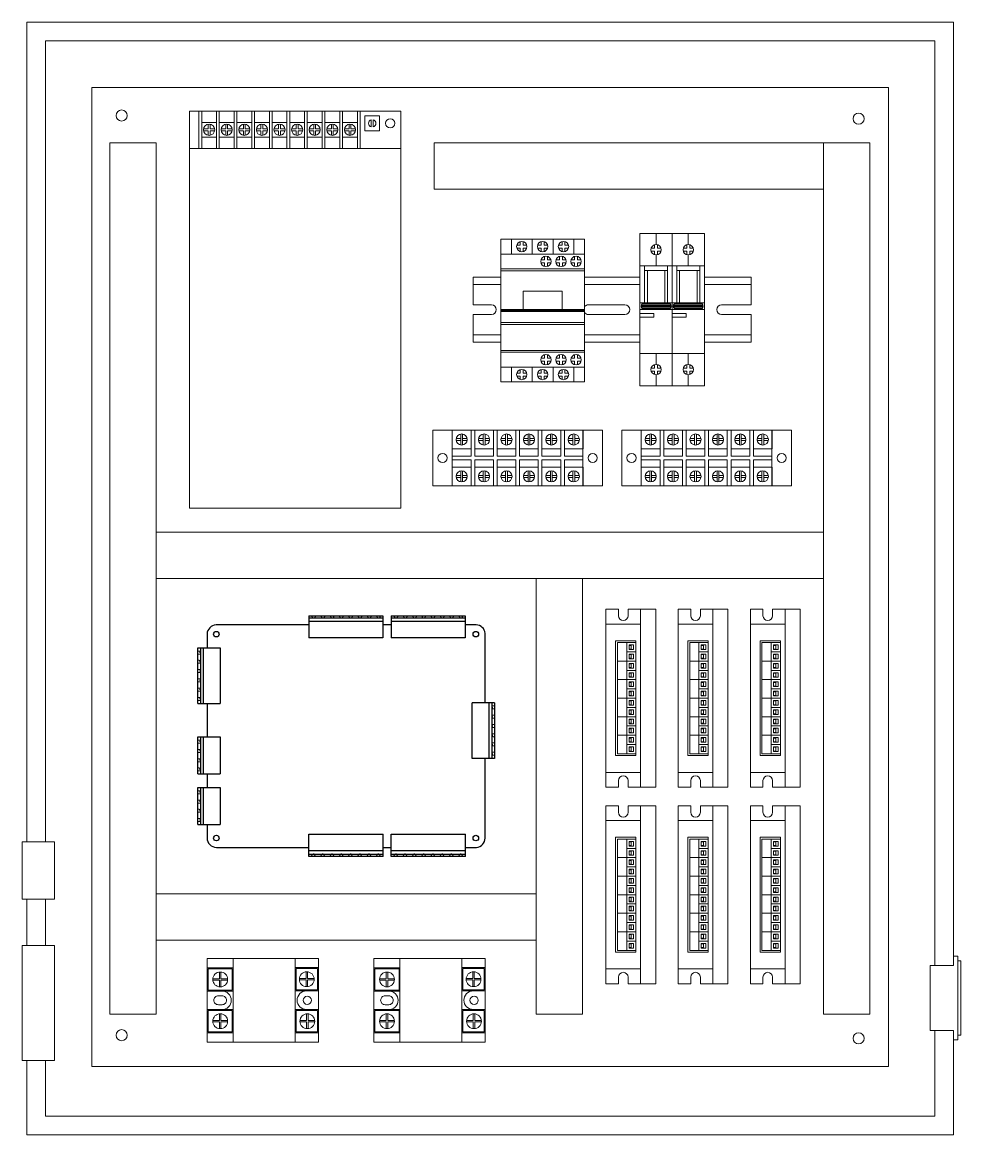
# Model space of a CAD drawing. Header units: millimetres. Extents: x 1937 to 4749, y 83 to 1608.
# Drawn here: x 1937 to 2444, y 792 to 1392 of the extents above; entities that cross this region are included whole.
import ezdxf

# ---------------------------------------------------------------- set-up
doc = ezdxf.new("R2010")
doc.units = ezdxf.units.MM
doc.layers.get('0').update_dxf_attribs({"lineweight": 0})
for name, color, linetype, lineweight in [('Box Panel', 7, 'Continuous', 0), ('Kontaktor', 7, 'Continuous', 0), ('MCB', 7, 'Continuous', 0), ('PSU', 7, 'Continuous', 0), ('SSR DC', 7, 'Continuous', 0), ('TB6600', 7, 'Continuous', 0)]:
    doc.layers.add(name, color=color, linetype=linetype, lineweight=lineweight)
doc.layers.add('Cable Duct', color=7, linetype='Continuous')

# ---------------------------------------------------------------- blocks, each defined once
blk = doc.blocks.new('MCB 1 FASA')
at = {"layer": 'MCB'}
for p, q in [((-8.7, 41), (8.7, 41)), ((-8.7, -41), (-8.7, 41)), ((0, 41), (0, 35.1)), ((8.7, 41), (8.7, -41)), ((-2.69, 33.1), (-0.8, 33.1)), ((-2.69, 31.5), (-0.8, 31.5)), ((-0.8, 34.99), (-0.8, 33.1)), ((-0.8, 31.5), (-0.8, 29.62)), ((0.8, 34.99), (0.8, 33.1)), ((0.8, 33.1), (2.68, 33.1)), ((0.8, 31.5), (0.8, 29.62)), ((0.8, 31.5), (2.68, 31.5)), ((0, 29.5), (0, 23.6)), ((-6.2, 3.75), (-6.2, 23.6)), ((-6.2, 21.1), (6.2, 21.1)), ((-4.7, 3.75), (-4.7, 21.1)), ((4.7, 21.1), (4.7, 3.75)), ((6.2, 23.6), (6.2, 3.75)), ((8.7, 23.6), (8.7, 0)), ((-6.2, 3.75), (-8.7, 3.75)), ((8.7, 0), (-8.7, 0)), ((-8.08, 1.88), (8.07, 1.88)), ((-7.97, 2.5), (7.96, 2.5)), ((-7.97, 1.25), (7.96, 1.25)), ((-7.6, 3.13), (7.59, 3.13)), ((-7.6, 0.63), (7.59, 0.63)), ((-6.2, 3.75), (6.2, 3.75)), ((-6.2, 0), (6.2, 0)), ((6.2, 3.75), (8.7, 3.75)), ((0, -23.6), (0, -29.5)), ((-0.8, -29.61), (-0.8, -31.5)), ((0.8, -29.61), (0.8, -31.5)), ((-2.69, -31.5), (-0.8, -31.5)), ((-2.69, -33.1), (-0.8, -33.1)), ((-0.8, -33.1), (-0.8, -34.98)), ((0, -35.1), (0, -41)), ((0.8, -31.5), (2.68, -31.5)), ((0.8, -33.1), (0.8, -34.98)), ((0.8, -33.1), (2.68, -33.1)), ((8.7, -41), (-8.7, -41))]:
    blk.add_line(p, q, dxfattribs=at)
for points in [[(-8.7, 23.6), (8.7, 23.6), (8.7, 41), (-8.7, 41)], [(-8.7, -2.14), (-1.2, -2.14), (-1.2, -4.14), (-8.7, -4.14)], [(-8.7, -41), (8.7, -41), (8.7, -23.6), (-8.7, -23.6)]]:
    blk.add_lwpolyline(points, close=True, dxfattribs=at)
for centre in [(0, 32.3), (0, -32.3)]:
    blk.add_circle(centre, 2.8, dxfattribs=at)
for centre, start, end in [((-6.2, 1.88), 90, 270), ((6.2, 1.88), 270, 90)]:
    blk.add_arc(centre, 1.88, start, end, dxfattribs=at)
blk = doc.blocks.new('TB6600')
for p, q in [((5.36, 41.97), (12.11, 41.97)), ((17.31, 41.97), (24.06, 41.97)), ((24.06, 41.97), (32.21, 41.97)), ((5.36, -54.03), (12.11, -54.03)), ((17.31, -54.03), (24.06, -54.03)), ((24.06, -54.03), (32.21, -54.03))]:
    blk.add_line(p, q)
for points in [[(12.11, 41.97), (12.11, 38.42)], [(17.31, 38.42), (17.31, 38.42), (17.31, 41.97)], [(12.11, -54.03), (12.11, -50.48)], [(17.31, -50.48), (17.31, -50.48), (17.31, -54.03)]]:
    blk.add_lwpolyline(points)
for centre, start, end in [((14.71, 38.42), 180, 0), ((14.71, -50.48), 0, 180)]:
    blk.add_arc(centre, 2.6, start, end)
at = {"layer": 'TB6600'}
for p, q in [((5.36, -54.03), (5.36, 41.97)), ((24.06, 33.97), (24.06, 41.97)), ((32.21, 41.97), (32.21, -54.03)), ((10.56, 24.97), (21.56, 24.97)), ((10.56, -37.03), (10.56, 24.97)), ((21.56, 24.97), (21.56, 23.97)), ((11.56, 23.97), (21.56, 23.97)), ((11.56, -36.03), (11.56, 23.97)), ((16.56, 23.97), (16.56, -36.03)), ((16.56, 18.97), (21.56, 18.97)), ((17.81, 22.72), (20.31, 22.72)), ((17.81, 22.72), (17.81, 20.22)), ((17.81, 22.47), (19.06, 22.47)), ((17.81, 20.47), (19.06, 20.47)), ((17.81, 20.22), (20.31, 20.22)), ((17.81, 20.22), (20.31, 20.22)), ((19.06, 22.47), (19.06, 20.47)), ((20.31, 22.72), (20.31, 20.22)), ((21.56, 23.97), (21.56, -36.03)), ((11.56, 13.97), (21.56, 13.97)), ((17.81, 17.72), (20.31, 17.72)), ((17.81, 17.72), (17.81, 15.22)), ((17.81, 17.47), (19.06, 17.47)), ((17.81, 15.47), (19.06, 15.47)), ((17.81, 15.22), (20.31, 15.22)), ((17.81, 15.22), (20.31, 15.22)), ((17.81, 12.72), (20.31, 12.72)), ((17.81, 12.72), (17.81, 10.22)), ((17.81, 12.47), (19.06, 12.47)), ((19.06, 17.47), (19.06, 15.47)), ((19.06, 12.47), (19.06, 10.47)), ((20.31, 17.72), (20.31, 15.22)), ((20.31, 12.72), (20.31, 10.22)), ((16.56, 8.97), (21.56, 8.97)), ((17.81, 10.47), (19.06, 10.47)), ((17.81, 10.22), (20.31, 10.22)), ((17.81, 10.22), (20.31, 10.22)), ((17.81, 7.72), (20.31, 7.72)), ((17.81, 7.72), (17.81, 5.22)), ((17.81, 7.47), (19.06, 7.47)), ((19.06, 7.47), (19.06, 5.47)), ((20.31, 7.72), (20.31, 5.22)), ((11.56, 3.97), (21.56, 3.97)), ((17.81, 5.47), (19.06, 5.47)), ((17.81, 5.22), (20.31, 5.22)), ((17.81, 5.22), (20.31, 5.22)), ((17.81, 2.72), (20.31, 2.72)), ((17.81, 2.72), (17.81, 0.22)), ((17.81, 2.47), (19.06, 2.47)), ((17.81, 0.47), (19.06, 0.47)), ((17.81, 0.22), (20.31, 0.22)), ((17.81, 0.22), (20.31, 0.22)), ((19.06, 2.47), (19.06, 0.47)), ((20.31, 2.72), (20.31, 0.22)), ((16.56, -1.03), (21.56, -1.03)), ((17.81, -2.28), (20.31, -2.28)), ((17.81, -2.28), (17.81, -4.78)), ((17.81, -2.53), (19.06, -2.53)), ((17.81, -4.53), (19.06, -4.53)), ((17.81, -4.78), (20.31, -4.78)), ((17.81, -4.78), (20.31, -4.78)), ((19.06, -2.53), (19.06, -4.53)), ((20.31, -2.28), (20.31, -4.78)), ((11.56, -6.03), (21.56, -6.03)), ((16.56, -11.03), (21.56, -11.03)), ((17.81, -7.28), (20.31, -7.28)), ((17.81, -7.28), (17.81, -9.78)), ((17.81, -7.53), (19.06, -7.53)), ((17.81, -9.53), (19.06, -9.53)), ((17.81, -9.78), (20.31, -9.78)), ((17.81, -9.78), (20.31, -9.78)), ((19.06, -7.53), (19.06, -9.53)), ((20.31, -7.28), (20.31, -9.78)), ((11.56, -16.03), (21.56, -16.03)), ((17.81, -12.28), (20.31, -12.28)), ((17.81, -12.28), (17.81, -14.78)), ((17.81, -12.53), (19.06, -12.53)), ((17.81, -14.53), (19.06, -14.53)), ((17.81, -14.78), (20.31, -14.78)), ((17.81, -14.78), (20.31, -14.78)), ((17.81, -17.28), (20.31, -17.28)), ((17.81, -17.28), (17.81, -19.78)), ((17.81, -17.53), (19.06, -17.53)), ((19.06, -12.53), (19.06, -14.53)), ((19.06, -17.53), (19.06, -19.53)), ((20.31, -12.28), (20.31, -14.78)), ((20.31, -17.28), (20.31, -19.78)), ((16.56, -21.03), (21.56, -21.03)), ((17.81, -19.53), (19.06, -19.53)), ((17.81, -19.78), (20.31, -19.78)), ((17.81, -19.78), (20.31, -19.78)), ((17.81, -22.28), (20.31, -22.28)), ((17.81, -22.28), (17.81, -24.78)), ((17.81, -22.53), (19.06, -22.53)), ((19.06, -22.53), (19.06, -24.53)), ((20.31, -22.28), (20.31, -24.78)), ((11.56, -26.03), (21.56, -26.03)), ((17.81, -24.53), (19.06, -24.53)), ((17.81, -24.78), (20.31, -24.78)), ((17.81, -24.78), (20.31, -24.78)), ((17.81, -27.28), (20.31, -27.28)), ((17.81, -27.28), (17.81, -29.78)), ((17.81, -27.53), (19.06, -27.53)), ((17.81, -29.53), (19.06, -29.53)), ((17.81, -29.78), (20.31, -29.78)), ((17.81, -29.78), (20.31, -29.78)), ((19.06, -27.53), (19.06, -29.53)), ((20.31, -27.28), (20.31, -29.78)), ((16.56, -31.03), (21.56, -31.03)), ((17.81, -32.28), (20.31, -32.28)), ((17.81, -32.28), (17.81, -34.78)), ((17.81, -32.53), (19.06, -32.53)), ((17.81, -34.53), (19.06, -34.53)), ((17.81, -34.78), (20.31, -34.78)), ((17.81, -34.78), (20.31, -34.78)), ((19.06, -32.53), (19.06, -34.53)), ((20.31, -32.28), (20.31, -34.78)), ((21.56, -37.03), (10.56, -37.03)), ((21.56, -36.03), (11.56, -36.03)), ((21.56, -36.03), (21.56, -37.03)), ((24.06, -46.03), (24.06, -54.03))]:
    blk.add_line(p, q, dxfattribs=at)
blk.add_lwpolyline([(5.36, 33.97), (24.06, 33.97), (24.06, -46.03), (5.36, -46.03)], close=True, dxfattribs=at)
blk = doc.blocks.new('PSU')
for p, q in [((109.17, 19.87), (22.17, 19.87)), ((22.17, 19.87), (22.17, -0.13)), ((23.67, 19.87), (23.67, -0.13)), ((31.67, 19.87), (31.67, -0.13)), ((33.17, 19.87), (33.17, -0.13)), ((41.17, 19.87), (41.17, -0.13)), ((42.67, 19.87), (42.67, -0.13)), ((50.67, 19.87), (50.67, -0.13)), ((52.17, 19.87), (52.17, -0.13)), ((60.17, 19.87), (60.17, -0.13)), ((61.67, 19.87), (61.67, -0.13)), ((69.67, 19.87), (69.67, -0.13)), ((71.17, 19.87), (71.17, -0.13)), ((79.17, 19.87), (79.17, -0.13)), ((80.67, 19.87), (80.67, -0.13)), ((88.67, 19.87), (88.67, -0.13)), ((90.17, 19.87), (90.17, -0.13)), ((98.17, 19.87), (98.17, -0.13)), ((99.67, 19.87), (99.67, -0.13)), ((107.67, -0.13), (107.67, 19.87)), ((109.17, -0.13), (109.17, 19.87)), ((27.17, 12.83), (27.17, 10.37)), ((28.17, 12.83), (28.17, 10.37)), ((36.67, 12.83), (36.67, 10.37)), ((37.67, 12.83), (37.67, 10.37)), ((46.17, 12.83), (46.17, 10.37)), ((47.17, 12.83), (47.17, 10.37)), ((55.67, 12.83), (55.67, 10.37)), ((56.67, 12.83), (56.67, 10.37)), ((65.17, 12.83), (65.17, 10.37)), ((66.17, 12.83), (66.17, 10.37)), ((74.67, 12.83), (74.67, 10.37)), ((75.67, 12.83), (75.67, 10.37)), ((84.17, 12.83), (84.17, 10.37)), ((85.17, 12.83), (85.17, 10.37)), ((93.67, 12.83), (93.67, 10.37)), ((94.67, 12.83), (94.67, 10.37)), ((103.17, 12.83), (103.17, 10.37)), ((104.17, 12.83), (104.17, 10.37)), ((15.17, 8.31), (15.17, 4.43)), ((16.17, 8.31), (16.17, 4.43)), ((24.71, 10.37), (27.17, 10.37)), ((24.71, 9.37), (27.17, 9.37)), ((27.17, 9.37), (27.17, 6.91)), ((28.17, 10.37), (30.63, 10.37)), ((28.17, 9.37), (28.17, 6.91)), ((28.17, 9.37), (30.63, 9.37)), ((34.21, 10.37), (36.67, 10.37)), ((34.21, 9.37), (36.67, 9.37)), ((36.67, 9.37), (36.67, 6.91)), ((37.67, 10.37), (40.13, 10.37)), ((37.67, 9.37), (37.67, 6.91)), ((37.67, 9.37), (40.13, 9.37)), ((43.71, 10.37), (46.17, 10.37)), ((43.71, 9.37), (46.17, 9.37)), ((46.17, 9.37), (46.17, 6.91)), ((47.17, 10.37), (49.63, 10.37)), ((47.17, 9.37), (47.17, 6.91)), ((47.17, 9.37), (49.63, 9.37)), ((53.21, 10.37), (55.67, 10.37)), ((53.21, 9.37), (55.67, 9.37)), ((55.67, 9.37), (55.67, 6.91)), ((56.67, 10.37), (59.13, 10.37)), ((56.67, 9.37), (56.67, 6.91)), ((56.67, 9.37), (59.13, 9.37)), ((62.71, 10.37), (65.17, 10.37)), ((62.71, 9.37), (65.17, 9.37)), ((65.17, 9.37), (65.17, 6.91)), ((66.17, 10.37), (68.63, 10.37)), ((66.17, 9.37), (66.17, 6.91)), ((66.17, 9.37), (68.63, 9.37)), ((72.21, 10.37), (74.67, 10.37)), ((72.21, 9.37), (74.67, 9.37)), ((74.67, 9.37), (74.67, 6.91)), ((75.67, 10.37), (78.13, 10.37)), ((75.67, 9.37), (75.67, 6.91)), ((75.67, 9.37), (78.13, 9.37)), ((81.71, 10.37), (84.17, 10.37)), ((81.71, 9.37), (84.17, 9.37)), ((84.17, 9.37), (84.17, 6.91)), ((85.17, 10.37), (87.63, 10.37)), ((85.17, 9.37), (85.17, 6.91)), ((85.17, 9.37), (87.63, 9.37)), ((91.21, 10.37), (93.67, 10.37)), ((91.21, 9.37), (93.67, 9.37)), ((93.67, 9.37), (93.67, 6.91)), ((94.67, 10.37), (97.13, 10.37)), ((94.67, 9.37), (94.67, 6.91)), ((94.67, 9.37), (97.13, 9.37)), ((100.71, 10.37), (103.17, 10.37)), ((100.71, 9.37), (103.17, 9.37)), ((103.17, 9.37), (103.17, 6.91)), ((104.17, 10.37), (106.63, 10.37)), ((104.17, 9.37), (104.17, 6.91)), ((104.17, 9.37), (106.63, 9.37)), ((22.17, -0.13), (109.17, -0.13))]:
    blk.add_line(p, q)
for points in [[(23.67, 13.87), (31.67, 13.87), (31.67, 5.87), (23.67, 5.87)], [(33.17, 13.87), (41.17, 13.87), (41.17, 5.87), (33.17, 5.87)], [(42.67, 13.87), (50.67, 13.87), (50.67, 5.87), (42.67, 5.87)], [(52.17, 13.87), (60.17, 13.87), (60.17, 5.87), (52.17, 5.87)], [(61.67, 13.87), (69.67, 13.87), (69.67, 5.87), (61.67, 5.87)], [(71.17, 13.87), (79.17, 13.87), (79.17, 5.87), (71.17, 5.87)], [(80.67, 13.87), (88.67, 13.87), (88.67, 5.87), (80.67, 5.87)], [(90.17, 13.87), (98.17, 13.87), (98.17, 5.87), (90.17, 5.87)], [(99.67, 13.87), (107.67, 13.87), (107.67, 5.87), (99.67, 5.87)], [(11.67, 10.37), (19.67, 10.37), (19.67, 2.37), (11.67, 2.37)]]:
    blk.add_lwpolyline(points, close=True)
for centre, radius in [((27.67, 9.87), 3), ((37.17, 9.87), 3), ((46.67, 9.87), 3), ((56.17, 9.87), 3), ((65.67, 9.87), 3), ((75.17, 9.87), 3), ((84.67, 9.87), 3), ((94.17, 9.87), 3), ((103.67, 9.87), 3), ((5.92, 6.37), 2.5)]:
    blk.add_circle(centre, radius)
for start, end in [(104.47751, 255.52249), (284.47751, 75.52249)]:
    blk.add_arc((15.67, 6.37), 2, start, end)
at = {"layer": 'PSU'}
for p, q in [((0.17, -0.13), (0.17, 213.87)), ((0.17, 213.87), (114.17, 213.87)), ((114.17, 213.87), (114.17, -0.13)), ((114.17, 19.87), (0.17, 19.87)), ((114.17, -0.13), (0.17, -0.13))]:
    blk.add_line(p, q, dxfattribs=at)
blk = doc.blocks.new('Kontaktor')
at = {"layer": 'Kontaktor'}
for p, q in [((2979.03, 1753.55), (3024.03, 1753.55)), ((2979.03, 1676.55), (2979.03, 1753.55)), ((2984.65, 1753.55), (2984.65, 1745.55)), ((2989.48, 1752.23), (2989.48, 1750.35)), ((2991.08, 1752.23), (2991.08, 1750.35)), ((2995.9, 1753.55), (2995.9, 1745.55)), ((3000.73, 1752.23), (3000.73, 1750.35)), ((3002.33, 1752.23), (3002.33, 1750.35)), ((3007.15, 1753.55), (3007.15, 1745.55)), ((3011.98, 1752.23), (3011.98, 1750.35)), ((3013.58, 1752.23), (3013.58, 1750.35)), ((3018.4, 1753.55), (3018.4, 1745.55)), ((3024.03, 1753.55), (3024.03, 1676.55)), ((2987.59, 1750.35), (2989.48, 1750.35)), ((2987.59, 1748.75), (2989.48, 1748.75)), ((2989.48, 1748.75), (2989.48, 1746.86)), ((2991.08, 1750.35), (2992.96, 1750.35)), ((2991.08, 1748.75), (2991.08, 1746.86)), ((2991.08, 1748.75), (2992.96, 1748.75)), ((2998.84, 1750.35), (3000.73, 1750.35)), ((2998.84, 1748.75), (3000.73, 1748.75)), ((3000.73, 1748.75), (3000.73, 1746.86)), ((3002.33, 1750.35), (3004.21, 1750.35)), ((3002.33, 1748.75), (3002.33, 1746.86)), ((3002.33, 1748.75), (3004.21, 1748.75)), ((3010.09, 1750.35), (3011.98, 1750.35)), ((3010.09, 1748.75), (3011.98, 1748.75)), ((3011.98, 1748.75), (3011.98, 1746.86)), ((3013.58, 1750.35), (3015.46, 1750.35)), ((3013.58, 1748.75), (3013.58, 1746.86)), ((3013.58, 1748.75), (3015.46, 1748.75)), ((2979.03, 1745.55), (3024.03, 1745.55)), ((3000.64, 1742.35), (3002.53, 1742.35)), ((3000.64, 1740.75), (3002.53, 1740.75)), ((3002.53, 1744.23), (3002.53, 1742.35)), ((3002.53, 1740.75), (3002.53, 1738.86)), ((3004.13, 1744.23), (3004.13, 1742.35)), ((3004.13, 1742.35), (3006.01, 1742.35)), ((3004.13, 1740.75), (3004.13, 1738.86)), ((3004.13, 1740.75), (3006.01, 1740.75)), ((3008.74, 1742.35), (3010.63, 1742.35)), ((3008.74, 1740.75), (3010.63, 1740.75)), ((3010.63, 1744.23), (3010.63, 1742.35)), ((3010.63, 1740.75), (3010.63, 1738.86)), ((3012.23, 1744.23), (3012.23, 1742.35)), ((3012.23, 1742.35), (3014.11, 1742.35)), ((3012.23, 1740.75), (3012.23, 1738.86)), ((3012.23, 1740.75), (3014.11, 1740.75)), ((3016.84, 1742.35), (3018.73, 1742.35)), ((3016.84, 1740.75), (3018.73, 1740.75)), ((3018.73, 1744.23), (3018.73, 1742.35)), ((3018.73, 1740.75), (3018.73, 1738.86)), ((3020.33, 1744.23), (3020.33, 1742.35)), ((3020.33, 1742.35), (3022.21, 1742.35)), ((3020.33, 1740.75), (3020.33, 1738.86)), ((3020.33, 1740.75), (3022.21, 1740.75)), ((2979.03, 1737.55), (3024.03, 1737.55)), ((2979.03, 1736.55), (3024.03, 1736.55)), ((3012.03, 1725.55), (2991.03, 1725.55)), ((2991.03, 1715.55), (2991.03, 1725.55)), ((3012.03, 1725.55), (3012.03, 1715.55)), ((3024.03, 1715.55), (2979.03, 1715.55)), ((2979.03, 1715.05), (3024.03, 1715.05)), ((3024.03, 1714.55), (2979.03, 1714.55)), ((3024.03, 1708.55), (2979.03, 1708.55)), ((3024.03, 1707.55), (2979.03, 1707.55)), ((3024.03, 1693.55), (2979.03, 1693.55)), ((3024.03, 1692.55), (2979.03, 1692.55)), ((3000.64, 1689.35), (3002.53, 1689.35)), ((3000.64, 1687.75), (3002.53, 1687.75)), ((3002.53, 1691.23), (3002.53, 1689.35)), ((3002.53, 1687.75), (3002.53, 1685.86)), ((3004.13, 1691.23), (3004.13, 1689.35)), ((3004.13, 1689.35), (3006.01, 1689.35)), ((3004.13, 1687.75), (3004.13, 1685.86)), ((3004.13, 1687.75), (3006.01, 1687.75)), ((3008.74, 1689.35), (3010.63, 1689.35)), ((3008.74, 1687.75), (3010.63, 1687.75)), ((3010.63, 1691.23), (3010.63, 1689.35)), ((3010.63, 1687.75), (3010.63, 1685.86)), ((3012.23, 1691.23), (3012.23, 1689.35)), ((3012.23, 1689.35), (3014.11, 1689.35)), ((3012.23, 1687.75), (3012.23, 1685.86)), ((3012.23, 1687.75), (3014.11, 1687.75)), ((3016.84, 1689.35), (3018.73, 1689.35)), ((3016.84, 1687.75), (3018.73, 1687.75)), ((3018.73, 1691.23), (3018.73, 1689.35)), ((3018.73, 1687.75), (3018.73, 1685.86)), ((3020.33, 1691.23), (3020.33, 1689.35)), ((3020.33, 1689.35), (3022.21, 1689.35)), ((3020.33, 1687.75), (3020.33, 1685.86)), ((3020.33, 1687.75), (3022.21, 1687.75)), ((3024.03, 1684.55), (2979.03, 1684.55)), ((2984.65, 1684.55), (2984.65, 1676.55)), ((2987.59, 1681.35), (2989.48, 1681.35)), ((2989.48, 1683.23), (2989.48, 1681.35)), ((2991.08, 1683.23), (2991.08, 1681.35)), ((2991.08, 1681.35), (2992.96, 1681.35)), ((2995.9, 1684.55), (2995.9, 1676.55)), ((2998.84, 1681.35), (3000.73, 1681.35)), ((3000.73, 1683.23), (3000.73, 1681.35)), ((3002.33, 1683.23), (3002.33, 1681.35)), ((3002.33, 1681.35), (3004.21, 1681.35)), ((3007.15, 1684.55), (3007.15, 1676.55)), ((3010.09, 1681.35), (3011.98, 1681.35)), ((3011.98, 1683.23), (3011.98, 1681.35)), ((3013.58, 1683.23), (3013.58, 1681.35)), ((3013.58, 1681.35), (3015.46, 1681.35)), ((3018.4, 1684.55), (3018.4, 1676.55)), ((3024.03, 1676.55), (2979.03, 1676.55)), ((2987.59, 1679.75), (2989.48, 1679.75)), ((2989.48, 1679.75), (2989.48, 1677.86)), ((2991.08, 1679.75), (2991.08, 1677.86)), ((2991.08, 1679.75), (2992.96, 1679.75)), ((2998.84, 1679.75), (3000.73, 1679.75)), ((3000.73, 1679.75), (3000.73, 1677.86)), ((3002.33, 1679.75), (3002.33, 1677.86)), ((3002.33, 1679.75), (3004.21, 1679.75)), ((3010.09, 1679.75), (3011.98, 1679.75)), ((3011.98, 1679.75), (3011.98, 1677.86)), ((3013.58, 1679.75), (3013.58, 1677.86)), ((3013.58, 1679.75), (3015.46, 1679.75))]:
    blk.add_line(p, q, dxfattribs=at)
for centre in [(2990.28, 1749.55), (3001.53, 1749.55), (3012.78, 1749.55), (3003.33, 1741.55), (3011.43, 1741.55), (3019.53, 1741.55), (3003.33, 1688.55), (3011.43, 1688.55), (3019.53, 1688.55), (2990.28, 1680.55), (3001.53, 1680.55), (3012.78, 1680.55)]:
    blk.add_circle(centre, 2.8, dxfattribs=at)
blk = doc.blocks.new('SSR DC')
at = {"lineweight": 0}
for p, q in [((395.43, -135.13), (395.43, -134.24)), ((395.63, -135.13), (395.63, -134.24)), ((401.06, -135.13), (401.06, -134.24)), ((401.26, -135.13), (401.26, -134.24)), ((395.43, -135.13), (394.54, -135.13)), ((395.43, -135.33), (394.54, -135.33)), ((395.43, -136.23), (395.43, -135.33)), ((396.53, -135.13), (395.63, -135.13)), ((395.63, -136.23), (395.63, -135.33)), ((396.53, -135.33), (395.63, -135.33)), ((401.06, -135.13), (400.16, -135.13)), ((401.06, -135.33), (400.16, -135.33)), ((401.06, -136.23), (401.06, -135.33)), ((402.15, -135.13), (401.26, -135.13)), ((401.26, -136.23), (401.26, -135.33)), ((402.15, -135.33), (401.26, -135.33)), ((392.72, -136.98), (403.97, -136.98)), ((392.72, -145.33), (403.97, -145.33)), ((395.43, -146.88), (394.54, -146.88)), ((395.43, -146.88), (395.43, -145.99)), ((395.63, -146.88), (395.63, -145.99)), ((396.53, -146.88), (395.63, -146.88)), ((401.09, -146.81), (400.19, -146.81)), ((401.09, -146.81), (401.09, -145.91)), ((401.29, -146.81), (401.29, -145.91)), ((402.18, -146.81), (401.29, -146.81)), ((395.43, -147.08), (394.54, -147.08)), ((395.43, -147.98), (395.43, -147.08)), ((395.63, -147.98), (395.63, -147.08)), ((396.53, -147.08), (395.63, -147.08)), ((401.09, -147.01), (400.19, -147.01)), ((401.09, -147.9), (401.09, -147.01)), ((401.29, -147.9), (401.29, -147.01)), ((402.18, -147.01), (401.29, -147.01))]:
    blk.add_line(p, q, dxfattribs=at)
for points in [[(392.72, -133.48), (403.97, -133.48), (403.97, -148.48), (392.72, -148.48)], [(393.97, -133.48), (397.1, -133.48), (397.1, -136.98), (393.97, -136.98)], [(399.6, -133.48), (402.72, -133.48), (402.72, -136.98), (399.6, -136.98)], [(394.1, -133.61), (396.97, -133.61), (396.97, -136.86), (394.1, -136.86)], [(399.72, -133.61), (402.6, -133.61), (402.6, -136.86), (399.72, -136.86)], [(397.11, -148.48), (393.96, -148.48), (393.96, -145.33), (397.11, -145.33)], [(396.99, -148.36), (394.09, -148.36), (394.09, -145.46), (396.99, -145.46)], [(402.76, -148.48), (399.61, -148.48), (399.61, -145.33), (402.76, -145.33)], [(402.64, -148.36), (399.74, -148.36), (399.74, -145.46), (402.64, -145.46)]]:
    blk.add_lwpolyline(points, close=True, dxfattribs=at)
for points in [[(397.1, -133.48), (397.1, -135.48, 0.414214), (398.35, -136.73), (398.35, -136.73, 0.414214), (399.6, -135.48), (399.6, -133.48)], [(397.75, -135.23), (397.75, -134.98, -0.414214), (398.35, -134.38), (398.35, -134.38, -0.414214), (398.95, -134.98), (398.95, -135.23)], [(398.95, -135.48), (398.95, -135.48, -0.414214), (398.35, -136.08), (398.35, -136.08, -0.414214), (397.75, -135.48)], [(399.61, -148.48), (399.61, -146.86, 0.414214), (398.36, -145.61), (398.36, -145.61, 0.414214), (397.11, -146.86), (397.11, -148.48)]]:
    blk.add_lwpolyline(points, format="xyb", dxfattribs=at)
for points in [[(397.75, -135.48), (397.75, -135.23)], [(398.95, -135.23), (398.95, -135.48)]]:
    blk.add_lwpolyline(points, dxfattribs=at)
for centre, radius in [((395.53, -135.23), 1), ((401.16, -135.23), 1), ((395.53, -146.98), 1), ((398.35, -146.98), 0.562), ((401.19, -146.91), 1)]:
    blk.add_circle(centre, radius, dxfattribs=at)
blk = doc.blocks.new('Main Controller')
at = {"color": 7, "linetype": 'Continuous', "lineweight": 25}
for p, q in [((65, 128.33), (65, 116.33)), ((65, 128.33), (105, 128.33)), ((105, 127.03), (65, 127.03)), ((66.6, 128.33), (66.8, 127.03)), ((67.25, 127.13), (67.22, 127.03)), ((67.25, 127.13), (67.75, 127.13)), ((67.75, 127.13), (67.77, 127.03)), ((68.4, 128.33), (68.2, 127.03)), ((71.6, 128.33), (71.8, 127.03)), ((72.25, 127.13), (72.22, 127.03)), ((72.25, 127.13), (72.75, 127.13)), ((72.75, 127.13), (72.77, 127.03)), ((73.4, 128.33), (73.2, 127.03)), ((76.6, 128.33), (76.8, 127.03)), ((77.25, 127.13), (77.22, 127.03)), ((77.25, 127.13), (77.75, 127.13)), ((77.75, 127.13), (77.77, 127.03)), ((78.4, 128.33), (78.2, 127.03)), ((81.6, 128.33), (81.8, 127.03)), ((82.25, 127.13), (82.22, 127.03)), ((82.25, 127.13), (82.75, 127.13)), ((82.75, 127.13), (82.77, 127.03)), ((83.4, 128.33), (83.2, 127.03)), ((86.6, 128.33), (86.8, 127.03)), ((87.25, 127.13), (87.22, 127.03)), ((87.25, 127.13), (87.75, 127.13)), ((87.75, 127.13), (87.77, 127.03)), ((88.4, 128.33), (88.2, 127.03)), ((91.6, 128.33), (91.8, 127.03)), ((92.25, 127.13), (92.22, 127.03)), ((92.25, 127.13), (92.75, 127.13)), ((92.75, 127.13), (92.77, 127.03)), ((93.4, 128.33), (93.2, 127.03)), ((96.6, 128.33), (96.8, 127.03)), ((97.25, 127.13), (97.22, 127.03)), ((97.25, 127.13), (97.75, 127.13)), ((97.75, 127.13), (97.77, 127.03)), ((98.4, 128.33), (98.2, 127.03)), ((101.6, 128.33), (101.8, 127.03)), ((102.25, 127.13), (102.22, 127.03)), ((102.25, 127.13), (102.75, 127.13)), ((102.75, 127.13), (102.77, 127.03)), ((103.4, 128.33), (103.2, 127.03)), ((105, 128.33), (105, 116.33)), ((109.45, 128.33), (109.45, 116.33)), ((109.45, 128.33), (149.45, 128.33)), ((149.45, 127.03), (109.45, 127.03)), ((111.05, 128.33), (111.25, 127.03)), ((111.7, 127.13), (111.67, 127.03)), ((111.7, 127.13), (112.2, 127.13)), ((112.2, 127.13), (112.22, 127.03)), ((112.85, 128.33), (112.65, 127.03)), ((116.05, 128.33), (116.25, 127.03)), ((116.7, 127.13), (116.67, 127.03)), ((116.7, 127.13), (117.2, 127.13)), ((117.2, 127.13), (117.22, 127.03)), ((117.85, 128.33), (117.65, 127.03)), ((121.05, 128.33), (121.25, 127.03)), ((121.7, 127.13), (121.67, 127.03)), ((121.7, 127.13), (122.2, 127.13)), ((122.2, 127.13), (122.22, 127.03)), ((122.85, 128.33), (122.65, 127.03)), ((126.05, 128.33), (126.25, 127.03)), ((126.7, 127.13), (126.67, 127.03)), ((126.7, 127.13), (127.2, 127.13)), ((127.2, 127.13), (127.22, 127.03)), ((127.85, 128.33), (127.65, 127.03)), ((131.05, 128.33), (131.25, 127.03)), ((131.7, 127.13), (131.67, 127.03)), ((131.7, 127.13), (132.2, 127.13)), ((132.2, 127.13), (132.22, 127.03)), ((132.85, 128.33), (132.65, 127.03)), ((136.05, 128.33), (136.25, 127.03)), ((136.7, 127.13), (136.67, 127.03)), ((136.7, 127.13), (137.2, 127.13)), ((137.2, 127.13), (137.22, 127.03)), ((137.85, 128.33), (137.65, 127.03)), ((141.05, 128.33), (141.25, 127.03)), ((141.7, 127.13), (141.67, 127.03)), ((141.7, 127.13), (142.2, 127.13)), ((142.2, 127.13), (142.22, 127.03)), ((142.85, 128.33), (142.65, 127.03)), ((146.05, 128.33), (146.25, 127.03)), ((146.7, 127.13), (146.67, 127.03)), ((146.7, 127.13), (147.2, 127.13)), ((147.2, 127.13), (147.22, 127.03)), ((147.85, 128.33), (147.65, 127.03)), ((149.45, 128.33), (149.45, 116.33)), ((15.36, 123.39), (14.91, 123.38)), ((65, 123.39), (15.36, 123.39)), ((65, 125.33), (105, 125.33)), ((109.45, 123.39), (105, 123.39)), ((109.45, 125.33), (149.45, 125.33)), ((155.36, 123.39), (149.45, 123.39)), ((10.09, 118.39), (10.09, 111.05)), ((105, 116.33), (65, 116.33)), ((149.45, 116.33), (109.45, 116.33)), ((160.09, 118.39), (160.08, 118.82)), ((160.09, 81.31), (160.09, 118.39)), ((5.15, 111.05), (17.15, 111.05)), ((5.15, 81.05), (5.15, 111.05)), ((5.15, 109.45), (6.45, 109.25)), ((6.35, 108.8), (6.45, 108.83)), ((6.35, 108.3), (6.35, 108.8)), ((6.35, 108.3), (6.45, 108.28)), ((6.45, 111.05), (6.45, 81.05)), ((8.15, 81.05), (8.15, 111.05)), ((17.15, 111.05), (17.15, 81.05)), ((5.15, 107.65), (6.45, 107.85)), ((5.15, 104.45), (6.45, 104.25)), ((5.15, 102.65), (6.45, 102.85)), ((6.35, 103.8), (6.45, 103.83)), ((6.35, 103.3), (6.35, 103.8)), ((6.35, 103.3), (6.45, 103.28)), ((5.15, 99.45), (6.45, 99.25)), ((5.15, 97.65), (6.45, 97.85)), ((6.35, 98.8), (6.45, 98.83)), ((6.35, 98.3), (6.35, 98.8)), ((6.35, 98.3), (6.45, 98.28)), ((5.15, 94.45), (6.45, 94.25)), ((5.15, 92.65), (6.45, 92.85)), ((6.35, 93.8), (6.45, 93.83)), ((6.35, 93.3), (6.35, 93.8)), ((6.35, 93.3), (6.45, 93.28)), ((5.15, 89.45), (6.45, 89.25)), ((5.15, 87.65), (6.45, 87.85)), ((5.15, 84.45), (6.45, 84.25)), ((6.35, 88.8), (6.45, 88.83)), ((6.35, 88.3), (6.35, 88.8)), ((6.35, 88.3), (6.45, 88.28)), ((5.15, 82.65), (6.45, 82.85)), ((5.15, 81.05), (17.15, 81.05)), ((6.35, 83.8), (6.45, 83.83)), ((6.35, 83.3), (6.35, 83.8)), ((6.35, 83.3), (6.45, 83.28)), ((10.09, 81.05), (10.09, 62.99)), ((165.2, 81.31), (153.2, 81.31)), ((153.2, 51.31), (153.2, 81.31)), ((162.2, 81.31), (162.2, 51.31)), ((163.9, 51.31), (163.9, 81.31)), ((165.2, 79.71), (163.9, 79.51)), ((164, 79.06), (163.9, 79.08)), ((164, 78.56), (163.9, 78.53)), ((165.2, 77.91), (163.9, 78.11)), ((164, 79.06), (164, 78.56)), ((165.2, 81.31), (165.2, 51.31)), ((165.2, 74.71), (163.9, 74.51)), ((164, 74.06), (163.9, 74.08)), ((164, 73.56), (163.9, 73.53)), ((165.2, 72.91), (163.9, 73.11)), ((164, 74.06), (164, 73.56)), ((165.2, 69.71), (163.9, 69.51)), ((164, 69.06), (163.9, 69.08)), ((164, 68.56), (163.9, 68.53)), ((165.2, 67.91), (163.9, 68.11)), ((164, 69.06), (164, 68.56)), ((5.17, 62.99), (17.17, 62.99)), ((5.17, 42.99), (5.17, 62.99)), ((5.17, 61.39), (6.47, 61.19)), ((6.37, 60.74), (6.47, 60.77)), ((6.37, 60.24), (6.37, 60.74)), ((6.37, 60.24), (6.47, 60.22)), ((6.47, 62.99), (6.47, 42.99)), ((8.17, 42.99), (8.17, 62.99)), ((17.17, 62.99), (17.17, 42.99)), ((165.2, 64.71), (163.9, 64.51)), ((164, 64.06), (163.9, 64.08)), ((164, 63.56), (163.9, 63.53)), ((165.2, 62.91), (163.9, 63.11)), ((164, 64.06), (164, 63.56)), ((5.17, 59.59), (6.47, 59.79)), ((5.17, 56.39), (6.47, 56.19)), ((5.17, 54.59), (6.47, 54.79)), ((6.37, 55.74), (6.47, 55.77)), ((6.37, 55.24), (6.37, 55.74)), ((6.37, 55.24), (6.47, 55.22)), ((165.2, 59.71), (163.9, 59.51)), ((164, 59.06), (163.9, 59.08)), ((164, 58.56), (163.9, 58.53)), ((165.2, 57.91), (163.9, 58.11)), ((165.2, 54.71), (163.9, 54.51)), ((164, 54.06), (163.9, 54.08)), ((164, 59.06), (164, 58.56)), ((164, 54.06), (164, 53.56)), ((5.17, 51.39), (6.47, 51.19)), ((5.17, 49.59), (6.47, 49.79)), ((6.37, 50.74), (6.47, 50.77)), ((6.37, 50.24), (6.37, 50.74)), ((6.37, 50.24), (6.47, 50.22)), ((165.2, 51.31), (153.2, 51.31)), ((160.09, 8.39), (160.09, 51.31)), ((164, 53.56), (163.9, 53.53)), ((165.2, 52.91), (163.9, 53.11)), ((5.17, 46.39), (6.47, 46.19)), ((5.17, 44.59), (6.47, 44.79)), ((5.17, 42.99), (17.17, 42.99)), ((6.37, 45.74), (6.47, 45.77)), ((6.37, 45.24), (6.37, 45.74)), ((6.37, 45.24), (6.47, 45.22)), ((10.09, 42.99), (10.09, 35.69)), ((5.17, 35.69), (17.17, 35.69)), ((5.17, 15.69), (5.17, 35.69)), ((5.17, 34.09), (6.47, 33.89)), ((5.17, 32.29), (6.47, 32.49)), ((6.37, 33.44), (6.47, 33.46)), ((6.37, 32.94), (6.37, 33.44)), ((6.37, 32.94), (6.47, 32.91)), ((6.47, 35.69), (6.47, 15.69)), ((8.17, 15.69), (8.17, 35.69)), ((17.17, 35.69), (17.17, 15.69)), ((5.17, 29.09), (6.47, 28.89)), ((5.17, 27.29), (6.47, 27.49)), ((5.17, 24.09), (6.47, 23.89)), ((6.37, 28.44), (6.47, 28.46)), ((6.37, 27.94), (6.37, 28.44)), ((6.37, 27.94), (6.47, 27.91)), ((5.17, 22.29), (6.47, 22.49)), ((5.17, 19.09), (6.47, 18.89)), ((6.37, 23.44), (6.47, 23.46)), ((6.37, 22.94), (6.37, 23.44)), ((6.37, 22.94), (6.47, 22.91)), ((6.37, 18.44), (6.47, 18.46)), ((6.37, 17.94), (6.37, 18.44)), ((5.17, 17.29), (6.47, 17.49)), ((5.17, 15.69), (17.17, 15.69)), ((6.37, 17.94), (6.47, 17.91)), ((10.09, 15.69), (10.09, 8.39)), ((65.04, -1.53), (65.04, 10.47)), ((65.04, 10.47), (105.04, 10.47)), ((105.04, -1.53), (105.04, 10.47)), ((109.49, -1.53), (109.49, 10.47)), ((109.49, 10.47), (149.49, 10.47)), ((149.49, -1.53), (149.49, 10.47)), ((15.09, 3.39), (65.04, 3.39)), ((105.04, 1.47), (65.04, 1.47)), ((105.04, 3.39), (109.49, 3.39)), ((149.49, 1.47), (109.49, 1.47)), ((149.49, 3.39), (155.09, 3.39)), ((155.09, 3.39), (155.52, 3.41)), ((65.04, -0.23), (105.04, -0.23)), ((105.04, -1.53), (65.04, -1.53)), ((66.64, -1.53), (66.84, -0.23)), ((67.29, -0.33), (67.26, -0.23)), ((67.79, -0.33), (67.29, -0.33)), ((67.79, -0.33), (67.81, -0.23)), ((68.44, -1.53), (68.24, -0.23)), ((71.64, -1.53), (71.84, -0.23)), ((72.29, -0.33), (72.26, -0.23)), ((72.79, -0.33), (72.29, -0.33)), ((72.79, -0.33), (72.81, -0.23)), ((73.44, -1.53), (73.24, -0.23)), ((76.64, -1.53), (76.84, -0.23)), ((77.29, -0.33), (77.26, -0.23)), ((77.79, -0.33), (77.29, -0.33)), ((77.79, -0.33), (77.81, -0.23)), ((78.44, -1.53), (78.24, -0.23)), ((81.64, -1.53), (81.84, -0.23)), ((82.29, -0.33), (82.26, -0.23)), ((82.79, -0.33), (82.29, -0.33)), ((82.79, -0.33), (82.81, -0.23)), ((83.44, -1.53), (83.24, -0.23)), ((86.64, -1.53), (86.84, -0.23)), ((87.29, -0.33), (87.26, -0.23)), ((87.79, -0.33), (87.29, -0.33)), ((87.79, -0.33), (87.81, -0.23)), ((88.44, -1.53), (88.24, -0.23)), ((91.64, -1.53), (91.84, -0.23)), ((92.29, -0.33), (92.26, -0.23)), ((92.79, -0.33), (92.29, -0.33)), ((92.79, -0.33), (92.81, -0.23)), ((93.44, -1.53), (93.24, -0.23)), ((96.64, -1.53), (96.84, -0.23)), ((97.29, -0.33), (97.26, -0.23)), ((97.79, -0.33), (97.29, -0.33)), ((97.79, -0.33), (97.81, -0.23)), ((98.44, -1.53), (98.24, -0.23)), ((101.64, -1.53), (101.84, -0.23)), ((102.29, -0.33), (102.26, -0.23)), ((102.79, -0.33), (102.29, -0.33)), ((102.79, -0.33), (102.81, -0.23)), ((103.44, -1.53), (103.24, -0.23)), ((109.49, -0.23), (149.49, -0.23)), ((149.49, -1.53), (109.49, -1.53)), ((111.09, -1.53), (111.29, -0.23)), ((111.74, -0.33), (111.71, -0.23)), ((112.24, -0.33), (111.74, -0.33)), ((112.24, -0.33), (112.26, -0.23)), ((112.89, -1.53), (112.69, -0.23)), ((116.09, -1.53), (116.29, -0.23)), ((116.74, -0.33), (116.71, -0.23)), ((117.24, -0.33), (116.74, -0.33)), ((117.24, -0.33), (117.26, -0.23)), ((117.89, -1.53), (117.69, -0.23)), ((121.09, -1.53), (121.29, -0.23)), ((121.74, -0.33), (121.71, -0.23)), ((122.24, -0.33), (121.74, -0.33)), ((122.24, -0.33), (122.26, -0.23)), ((122.89, -1.53), (122.69, -0.23)), ((126.09, -1.53), (126.29, -0.23)), ((126.74, -0.33), (126.71, -0.23)), ((127.24, -0.33), (126.74, -0.33)), ((127.24, -0.33), (127.26, -0.23)), ((127.89, -1.53), (127.69, -0.23)), ((131.09, -1.53), (131.29, -0.23)), ((131.74, -0.33), (131.71, -0.23)), ((132.24, -0.33), (131.74, -0.33)), ((132.24, -0.33), (132.26, -0.23)), ((132.89, -1.53), (132.69, -0.23)), ((136.09, -1.53), (136.29, -0.23)), ((136.74, -0.33), (136.71, -0.23)), ((137.24, -0.33), (136.74, -0.33)), ((137.24, -0.33), (137.26, -0.23)), ((137.89, -1.53), (137.69, -0.23)), ((141.09, -1.53), (141.29, -0.23)), ((141.74, -0.33), (141.71, -0.23)), ((142.24, -0.33), (141.74, -0.33)), ((142.24, -0.33), (142.26, -0.23)), ((142.89, -1.53), (142.69, -0.23)), ((146.09, -1.53), (146.29, -0.23)), ((146.74, -0.33), (146.71, -0.23)), ((147.24, -0.33), (146.74, -0.33)), ((147.24, -0.33), (147.26, -0.23)), ((147.89, -1.53), (147.69, -0.23))]:
    blk.add_line(p, q, dxfattribs=at)
for centre in [(15.09, 118.39), (155.09, 118.39), (15.09, 8.39), (155.09, 8.39)]:
    blk.add_circle(centre, 1.5, dxfattribs=at)
for centre, radius, start, end in [((15.22, 118.26), 5.14, 93.49272, 178.49277), ((155.22, 118.53), 4.87, 3.4119, 88.41195), ((15.09, 8.39), 5, 179.99996, 270.00004), ((155.09, 8.39), 5, 275.00137, 0.00142)]:
    blk.add_arc(centre, radius, start, end, dxfattribs=at)

msp = doc.modelspace()

# ---------------------------------------------------------------- linework, layer by layer
for p, q in [((2158.931, 1171.945), (2250.431, 1171.945)), ((2158.931, 1141.945), (2158.931, 1171.945)), ((2169.431, 1141.945), (2169.431, 1171.945)), ((2179.531, 1157.945), (2179.531, 1171.945)), ((2181.531, 1157.945), (2181.531, 1171.945)), ((2191.631, 1157.945), (2191.631, 1171.945)), ((2193.631, 1157.945), (2193.631, 1171.945)), ((2203.731, 1157.945), (2203.731, 1171.945)), ((2205.731, 1157.945), (2205.731, 1171.945)), ((2215.831, 1157.945), (2215.831, 1171.945)), ((2217.831, 1157.945), (2217.831, 1171.945)), ((2227.931, 1157.945), (2227.931, 1171.945)), ((2229.931, 1157.945), (2229.931, 1171.945)), ((2239.931, 1171.945), (2239.931, 1141.945)), ((2250.431, 1171.945), (2250.431, 1141.945)), ((2260.931, 1171.945), (2352.431, 1171.945)), ((2260.931, 1141.945), (2260.931, 1171.945)), ((2271.431, 1141.945), (2271.431, 1171.945)), ((2281.531, 1157.945), (2281.531, 1171.945)), ((2283.531, 1157.945), (2283.531, 1171.945)), ((2293.631, 1157.945), (2293.631, 1171.945)), ((2295.631, 1157.945), (2295.631, 1171.945)), ((2305.731, 1157.945), (2305.731, 1171.945)), ((2307.731, 1157.945), (2307.731, 1171.945)), ((2317.831, 1157.945), (2317.831, 1171.945)), ((2319.831, 1157.945), (2319.831, 1171.945)), ((2329.931, 1157.945), (2329.931, 1171.945)), ((2331.931, 1157.945), (2331.931, 1171.945)), ((2341.931, 1171.945), (2341.931, 1141.945)), ((2352.431, 1171.945), (2352.431, 1141.945)), ((2171.523, 1167.395), (2173.981, 1167.395)), ((2171.523, 1166.395), (2173.981, 1166.395)), ((2173.981, 1169.853), (2173.981, 1163.937)), ((2174.981, 1169.853), (2174.981, 1163.937)), ((2174.981, 1167.395), (2177.439, 1167.395)), ((2174.981, 1166.395), (2177.439, 1166.395)), ((2183.623, 1167.395), (2186.081, 1167.395)), ((2183.623, 1166.395), (2186.081, 1166.395)), ((2186.081, 1169.853), (2186.081, 1163.937)), ((2187.081, 1169.853), (2187.081, 1163.937)), ((2187.081, 1167.395), (2189.539, 1167.395)), ((2187.081, 1166.395), (2189.539, 1166.395)), ((2195.723, 1167.395), (2198.181, 1167.395)), ((2195.723, 1166.395), (2198.181, 1166.395)), ((2198.181, 1169.853), (2198.181, 1163.937)), ((2199.181, 1169.853), (2199.181, 1163.937)), ((2199.181, 1167.395), (2201.639, 1167.395)), ((2199.181, 1166.395), (2201.639, 1166.395)), ((2207.823, 1167.395), (2210.281, 1167.395)), ((2207.823, 1166.395), (2210.281, 1166.395)), ((2210.281, 1169.853), (2210.281, 1163.937)), ((2211.281, 1169.853), (2211.281, 1163.937)), ((2211.281, 1167.395), (2213.739, 1167.395)), ((2211.281, 1166.395), (2213.739, 1166.395)), ((2219.923, 1167.395), (2222.381, 1167.395)), ((2219.923, 1166.395), (2222.381, 1166.395)), ((2222.381, 1169.853), (2222.381, 1163.937)), ((2223.381, 1169.853), (2223.381, 1163.937)), ((2223.381, 1167.395), (2225.839, 1167.395)), ((2223.381, 1166.395), (2225.839, 1166.395)), ((2232.023, 1167.395), (2234.481, 1167.395)), ((2232.023, 1166.395), (2234.481, 1166.395)), ((2234.481, 1169.853), (2234.481, 1163.937)), ((2235.481, 1169.853), (2235.481, 1163.937)), ((2235.481, 1167.395), (2237.939, 1167.395)), ((2235.481, 1166.395), (2237.939, 1166.395)), ((2273.523, 1167.395), (2275.981, 1167.395)), ((2273.523, 1166.395), (2275.981, 1166.395)), ((2275.981, 1169.853), (2275.981, 1163.937)), ((2276.981, 1169.853), (2276.981, 1163.937)), ((2276.981, 1167.395), (2279.439, 1167.395)), ((2276.981, 1166.395), (2279.439, 1166.395)), ((2285.623, 1167.395), (2288.081, 1167.395)), ((2285.623, 1166.395), (2288.081, 1166.395)), ((2288.081, 1169.853), (2288.081, 1163.937)), ((2289.081, 1169.853), (2289.081, 1163.937)), ((2289.081, 1167.395), (2291.539, 1167.395)), ((2289.081, 1166.395), (2291.539, 1166.395)), ((2297.723, 1167.395), (2300.181, 1167.395)), ((2297.723, 1166.395), (2300.181, 1166.395)), ((2300.181, 1169.853), (2300.181, 1163.937)), ((2301.181, 1169.853), (2301.181, 1163.937)), ((2301.181, 1167.395), (2303.639, 1167.395)), ((2301.181, 1166.395), (2303.639, 1166.395)), ((2309.823, 1167.395), (2312.281, 1167.395)), ((2309.823, 1166.395), (2312.281, 1166.395)), ((2312.281, 1169.853), (2312.281, 1163.937)), ((2313.281, 1169.853), (2313.281, 1163.937)), ((2313.281, 1167.395), (2315.739, 1167.395)), ((2313.281, 1166.395), (2315.739, 1166.395)), ((2321.923, 1167.395), (2324.381, 1167.395)), ((2321.923, 1166.395), (2324.381, 1166.395)), ((2324.381, 1169.853), (2324.381, 1163.937)), ((2325.381, 1169.853), (2325.381, 1163.937)), ((2325.381, 1167.395), (2327.839, 1167.395)), ((2325.381, 1166.395), (2327.839, 1166.395)), ((2334.023, 1167.395), (2336.481, 1167.395)), ((2334.023, 1166.395), (2336.481, 1166.395)), ((2336.481, 1169.853), (2336.481, 1163.937)), ((2337.481, 1169.853), (2337.481, 1163.937)), ((2337.481, 1167.395), (2339.939, 1167.395)), ((2337.481, 1166.395), (2339.939, 1166.395)), ((2169.431, 1157.945), (2179.531, 1157.945)), ((2169.431, 1155.945), (2179.531, 1155.945)), ((2179.531, 1141.945), (2179.531, 1155.945)), ((2181.531, 1157.945), (2191.631, 1157.945)), ((2181.531, 1155.945), (2191.631, 1155.945)), ((2181.531, 1141.945), (2181.531, 1155.945)), ((2191.631, 1141.945), (2191.631, 1155.945)), ((2193.631, 1157.945), (2203.731, 1157.945)), ((2193.631, 1155.945), (2203.731, 1155.945)), ((2193.631, 1141.945), (2193.631, 1155.945)), ((2203.731, 1141.945), (2203.731, 1155.945)), ((2205.731, 1157.945), (2215.831, 1157.945)), ((2205.731, 1155.945), (2215.831, 1155.945)), ((2205.731, 1141.945), (2205.731, 1155.945)), ((2215.831, 1141.945), (2215.831, 1155.945)), ((2217.831, 1157.945), (2227.931, 1157.945)), ((2217.831, 1155.945), (2227.931, 1155.945)), ((2217.831, 1141.945), (2217.831, 1155.945)), ((2227.931, 1141.945), (2227.931, 1155.945)), ((2229.931, 1157.945), (2239.931, 1157.945)), ((2229.931, 1155.945), (2239.931, 1155.945)), ((2229.931, 1141.945), (2229.931, 1155.945)), ((2271.431, 1157.945), (2281.531, 1157.945)), ((2271.431, 1155.945), (2281.531, 1155.945)), ((2281.531, 1141.945), (2281.531, 1155.945)), ((2283.531, 1157.945), (2293.631, 1157.945)), ((2283.531, 1155.945), (2293.631, 1155.945)), ((2283.531, 1141.945), (2283.531, 1155.945)), ((2293.631, 1141.945), (2293.631, 1155.945)), ((2295.631, 1157.945), (2305.731, 1157.945)), ((2295.631, 1155.945), (2305.731, 1155.945)), ((2295.631, 1141.945), (2295.631, 1155.945)), ((2305.731, 1141.945), (2305.731, 1155.945)), ((2307.731, 1157.945), (2317.831, 1157.945)), ((2307.731, 1155.945), (2317.831, 1155.945)), ((2307.731, 1141.945), (2307.731, 1155.945)), ((2317.831, 1141.945), (2317.831, 1155.945)), ((2319.831, 1157.945), (2329.931, 1157.945)), ((2319.831, 1155.945), (2329.931, 1155.945)), ((2319.831, 1141.945), (2319.831, 1155.945)), ((2329.931, 1141.945), (2329.931, 1155.945)), ((2331.931, 1157.945), (2341.931, 1157.945)), ((2331.931, 1155.945), (2341.931, 1155.945)), ((2331.931, 1141.945), (2331.931, 1155.945)), ((2171.523, 1147.495), (2173.981, 1147.495)), ((2171.523, 1146.495), (2173.981, 1146.495)), ((2173.981, 1149.953), (2173.981, 1144.037)), ((2174.981, 1149.953), (2174.981, 1144.037)), ((2174.981, 1147.495), (2177.439, 1147.495)), ((2174.981, 1146.495), (2177.439, 1146.495)), ((2183.623, 1147.495), (2186.081, 1147.495)), ((2183.623, 1146.495), (2186.081, 1146.495)), ((2186.081, 1149.953), (2186.081, 1144.037)), ((2187.081, 1149.953), (2187.081, 1144.037)), ((2187.081, 1147.495), (2189.539, 1147.495)), ((2187.081, 1146.495), (2189.539, 1146.495)), ((2195.723, 1147.495), (2198.181, 1147.495)), ((2195.723, 1146.495), (2198.181, 1146.495)), ((2198.181, 1149.953), (2198.181, 1144.037)), ((2199.181, 1149.953), (2199.181, 1144.037)), ((2199.181, 1147.495), (2201.639, 1147.495)), ((2199.181, 1146.495), (2201.639, 1146.495)), ((2207.823, 1147.495), (2210.281, 1147.495)), ((2207.823, 1146.495), (2210.281, 1146.495)), ((2210.281, 1149.953), (2210.281, 1144.037)), ((2211.281, 1149.953), (2211.281, 1144.037)), ((2211.281, 1147.495), (2213.739, 1147.495)), ((2211.281, 1146.495), (2213.739, 1146.495)), ((2219.923, 1147.495), (2222.381, 1147.495)), ((2219.923, 1146.495), (2222.381, 1146.495)), ((2222.381, 1149.953), (2222.381, 1144.037)), ((2223.381, 1149.953), (2223.381, 1144.037)), ((2223.381, 1147.495), (2225.839, 1147.495)), ((2223.381, 1146.495), (2225.839, 1146.495)), ((2232.023, 1147.495), (2234.481, 1147.495)), ((2232.023, 1146.495), (2234.481, 1146.495)), ((2234.481, 1149.953), (2234.481, 1144.037)), ((2235.481, 1149.953), (2235.481, 1144.037)), ((2235.481, 1147.495), (2237.939, 1147.495)), ((2235.481, 1146.495), (2237.939, 1146.495)), ((2273.523, 1147.495), (2275.981, 1147.495)), ((2273.523, 1146.495), (2275.981, 1146.495)), ((2275.981, 1149.953), (2275.981, 1144.037)), ((2276.981, 1149.953), (2276.981, 1144.037)), ((2276.981, 1147.495), (2279.439, 1147.495)), ((2276.981, 1146.495), (2279.439, 1146.495)), ((2285.623, 1147.495), (2288.081, 1147.495)), ((2285.623, 1146.495), (2288.081, 1146.495)), ((2288.081, 1149.953), (2288.081, 1144.037)), ((2289.081, 1149.953), (2289.081, 1144.037)), ((2289.081, 1147.495), (2291.539, 1147.495)), ((2289.081, 1146.495), (2291.539, 1146.495)), ((2297.723, 1147.495), (2300.181, 1147.495)), ((2297.723, 1146.495), (2300.181, 1146.495)), ((2300.181, 1149.953), (2300.181, 1144.037)), ((2301.181, 1149.953), (2301.181, 1144.037)), ((2301.181, 1147.495), (2303.639, 1147.495)), ((2301.181, 1146.495), (2303.639, 1146.495)), ((2309.823, 1147.495), (2312.281, 1147.495)), ((2309.823, 1146.495), (2312.281, 1146.495)), ((2312.281, 1149.953), (2312.281, 1144.037)), ((2313.281, 1149.953), (2313.281, 1144.037)), ((2313.281, 1147.495), (2315.739, 1147.495)), ((2313.281, 1146.495), (2315.739, 1146.495)), ((2321.923, 1147.495), (2324.381, 1147.495)), ((2321.923, 1146.495), (2324.381, 1146.495)), ((2324.381, 1149.953), (2324.381, 1144.037)), ((2325.381, 1149.953), (2325.381, 1144.037)), ((2325.381, 1147.495), (2327.839, 1147.495)), ((2325.381, 1146.495), (2327.839, 1146.495)), ((2334.023, 1147.495), (2336.481, 1147.495)), ((2334.023, 1146.495), (2336.481, 1146.495)), ((2336.481, 1149.953), (2336.481, 1144.037)), ((2337.481, 1149.953), (2337.481, 1144.037)), ((2337.481, 1147.495), (2339.939, 1147.495)), ((2337.481, 1146.495), (2339.939, 1146.495)), ((2250.431, 1141.945), (2158.931, 1141.945)), ((2352.431, 1141.945), (2260.931, 1141.945)), ((2239.681, 1091.945), (2239.681, 856.945)), ((2429.829, 883.199), (2439.829, 883.199)), ((2429.829, 848.199), (2439.829, 848.199))]:
    msp.add_line(p, q)
msp.add_lwpolyline([(2195.681, 1254.443), (2180.681, 1254.443), (2180.681, 1239.543), (2190.581, 1239.543, -1), (2190.581, 1234.343), (2180.681, 1234.343), (2180.681, 1219.443), (2195.681, 1219.443)], format="xyb")
for points in [[(2270.681, 1254.443), (2240.681, 1254.443)], [(2314.781, 1239.543), (2330.681, 1239.543), (2330.681, 1254.443), (2330.681, 1254.443), (2305.481, 1254.443)], [(2195.681, 1250.443), (2180.681, 1250.443), (2180.681, 1250.443)], [(2270.681, 1250.443), (2240.681, 1250.443)], [(2330.681, 1250.443), (2305.481, 1250.443)], [(2242.781, 1239.543), (2262.581, 1239.543)], [(2262.581, 1234.343), (2242.781, 1234.343)], [(2305.481, 1219.443), (2330.681, 1219.443), (2330.681, 1219.443), (2330.681, 1234.343), (2314.781, 1234.343)], [(2195.681, 1223.443), (2180.681, 1223.443), (2180.681, 1223.443)], [(2270.681, 1223.443), (2240.681, 1223.443)], [(2240.681, 1219.443), (2270.681, 1219.443)], [(2330.681, 1223.443), (2305.481, 1223.443)]]:
    msp.add_lwpolyline(points)
for points in [[(2169.431, 1161.845), (2179.531, 1161.845), (2179.531, 1171.945), (2169.431, 1171.945)], [(2181.531, 1161.845), (2191.631, 1161.845), (2191.631, 1171.945), (2181.531, 1171.945)], [(2193.631, 1161.845), (2203.731, 1161.845), (2203.731, 1171.945), (2193.631, 1171.945)], [(2205.731, 1161.845), (2215.831, 1161.845), (2215.831, 1171.945), (2205.731, 1171.945)], [(2217.831, 1161.845), (2227.931, 1161.845), (2227.931, 1171.945), (2217.831, 1171.945)], [(2229.931, 1161.845), (2240.031, 1161.845), (2240.031, 1171.945), (2229.931, 1171.945)], [(2271.431, 1161.845), (2281.531, 1161.845), (2281.531, 1171.945), (2271.431, 1171.945)], [(2283.531, 1161.845), (2293.631, 1161.845), (2293.631, 1171.945), (2283.531, 1171.945)], [(2295.631, 1161.845), (2305.731, 1161.845), (2305.731, 1171.945), (2295.631, 1171.945)], [(2307.731, 1161.845), (2317.831, 1161.845), (2317.831, 1171.945), (2307.731, 1171.945)], [(2319.831, 1161.845), (2329.931, 1161.845), (2329.931, 1171.945), (2319.831, 1171.945)], [(2331.931, 1161.845), (2342.031, 1161.845), (2342.031, 1171.945), (2331.931, 1171.945)], [(2169.431, 1141.945), (2179.531, 1141.945), (2179.531, 1152.045), (2169.431, 1152.045)], [(2181.531, 1141.945), (2191.631, 1141.945), (2191.631, 1152.045), (2181.531, 1152.045)], [(2193.631, 1141.945), (2203.731, 1141.945), (2203.731, 1152.045), (2193.631, 1152.045)], [(2205.731, 1141.945), (2215.831, 1141.945), (2215.831, 1152.045), (2205.731, 1152.045)], [(2217.831, 1141.945), (2227.931, 1141.945), (2227.931, 1152.045), (2217.831, 1152.045)], [(2229.931, 1141.945), (2240.031, 1141.945), (2240.031, 1152.045), (2229.931, 1152.045)], [(2271.431, 1141.945), (2281.531, 1141.945), (2281.531, 1152.045), (2271.431, 1152.045)], [(2283.531, 1141.945), (2293.631, 1141.945), (2293.631, 1152.045), (2283.531, 1152.045)], [(2295.631, 1141.945), (2305.731, 1141.945), (2305.731, 1152.045), (2295.631, 1152.045)], [(2307.731, 1141.945), (2317.831, 1141.945), (2317.831, 1152.045), (2307.731, 1152.045)], [(2319.831, 1141.945), (2329.931, 1141.945), (2329.931, 1152.045), (2319.831, 1152.045)], [(2331.931, 1141.945), (2342.031, 1141.945), (2342.031, 1152.045), (2331.931, 1152.045)], [(1937.329, 949.945), (1954.829, 949.945), (1954.829, 918.945), (1937.329, 918.945)], [(1937.329, 893.945), (1954.829, 893.945), (1954.829, 831.945), (1937.329, 831.945)], [(2439.829, 883.199), (2439.829, 888.199), (2442.329, 888.199), (2442.329, 843.199), (2439.829, 843.199), (2439.829, 848.199), (2427.329, 848.199), (2427.329, 883.199)], [(2442.329, 885.699), (2443.829, 885.699), (2443.829, 845.699), (2442.329, 845.699)]]:
    msp.add_lwpolyline(points, close=True)
for centre, radius in [((1990.976, 1341.637), 3), ((2388.681, 1339.945), 3), ((2174.481, 1166.895), 3), ((2186.581, 1166.895), 3), ((2198.681, 1166.895), 3), ((2210.781, 1166.895), 3), ((2222.881, 1166.895), 3), ((2234.981, 1166.895), 3), ((2276.481, 1166.895), 3), ((2288.581, 1166.895), 3), ((2300.681, 1166.895), 3), ((2312.781, 1166.895), 3), ((2324.881, 1166.895), 3), ((2336.981, 1166.895), 3), ((2164.181, 1156.945), 2.5), ((2245.181, 1156.945), 2.5), ((2266.181, 1156.945), 2.5), ((2347.181, 1156.945), 2.5), ((2174.481, 1146.995), 3), ((2186.581, 1146.995), 3), ((2198.681, 1146.995), 3), ((2210.781, 1146.995), 3), ((2222.881, 1146.995), 3), ((2234.981, 1146.995), 3), ((2276.481, 1146.995), 3), ((2288.581, 1146.995), 3), ((2300.681, 1146.995), 3), ((2312.781, 1146.995), 3), ((2324.881, 1146.995), 3), ((2336.981, 1146.995), 3), ((1990.976, 845.637), 3), ((2388.681, 843.945), 3)]:
    msp.add_circle(centre, radius)
for centre, major_axis, start_param, end_param in [((2242.781, 1236.943), (-2.6, 0), 4.712389, 5.6526166), ((2262.581, 1236.943), (0, 2.6), 3.1415927, 6.2831853), ((2314.781, 1236.943), (-2.6, 0), 4.712389, 7.8539816), ((2242.781, 1236.943), (-2.6, 0), 6.913754, 7.8539816)]:
    msp.add_ellipse(centre, major_axis=major_axis, ratio=1, start_param=start_param, end_param=end_param)
at = {"layer": 'Box Panel'}
for points in [[(1939.829, 949.945), (1939.829, 1391.945), (2439.829, 1391.945), (2439.829, 883.199)], [(1949.829, 949.945), (1949.829, 1381.945), (2429.829, 1381.945), (2429.829, 883.199)], [(1939.829, 893.945), (1939.829, 918.945)], [(1949.829, 893.945), (1949.829, 918.945)], [(2439.829, 848.199), (2439.829, 791.945), (1939.829, 791.945), (1939.829, 791.945), (1939.829, 831.945)], [(2429.829, 848.199), (2429.829, 801.945), (1949.829, 801.945), (1949.829, 801.945), (1949.829, 831.945)]]:
    msp.add_lwpolyline(points, dxfattribs=at)
msp.add_lwpolyline([(1974.829, 1356.791), (2404.829, 1356.791), (2404.829, 828.791), (1974.829, 828.791)], close=True, dxfattribs=at)
at = {"layer": 'Cable Duct', "lineweight": 0}
for points in [[(2009.681, 856.945), (1984.681, 856.945), (1984.681, 1326.945), (2009.681, 1326.945)], [(2369.681, 1326.945), (2369.681, 1301.945), (2159.681, 1301.945), (2159.681, 1326.945)], [(2394.681, 856.945), (2369.681, 856.945), (2369.681, 1326.945), (2394.681, 1326.945)], [(2369.681, 1116.945), (2369.681, 1091.945), (2009.681, 1091.945), (2009.681, 1116.945)], [(2214.681, 1091.945), (2239.681, 1091.945), (2239.681, 856.945), (2214.681, 856.945)], [(2214.681, 921.945), (2214.681, 896.945), (2009.681, 896.945), (2009.681, 921.945)]]:
    msp.add_lwpolyline(points, close=True, dxfattribs=at)

# ---------------------------------------------------------------- block references
msp.add_blockref('Main Controller', (2027.006, 943.546))
at = {"layer": 'Cable Duct'}
msp.add_blockref('Kontaktor', (-783.344, -478.604), dxfattribs=at)
at = {"layer": 'MCB'}
for p in [(2279.385, 1236.943), (2296.785, 1236.943)]:
    msp.add_blockref('MCB 1 FASA', p, dxfattribs=at)
at = {"layer": 'PSU', "rotation": 180}
msp.add_blockref('PSU', (2141.853, 1343.815), dxfattribs=at)
at = {"layer": 'SSR DC', "xscale": 4, "yscale": 4, "zscale": 4, "rotation": 90}
for p in [(1503.244, -728.938), (1593.244, -728.938)]:
    msp.add_blockref('SSR DC', p, dxfattribs=at)
at = {"layer": 'TB6600'}
for p in [(2246.975, 1033.427), (2285.975, 1033.427), (2324.975, 1033.427), (2246.975, 927.427), (2285.975, 927.427), (2324.975, 927.427)]:
    msp.add_blockref('TB6600', p, dxfattribs=at)

doc.saveas('drawing.dxf')
